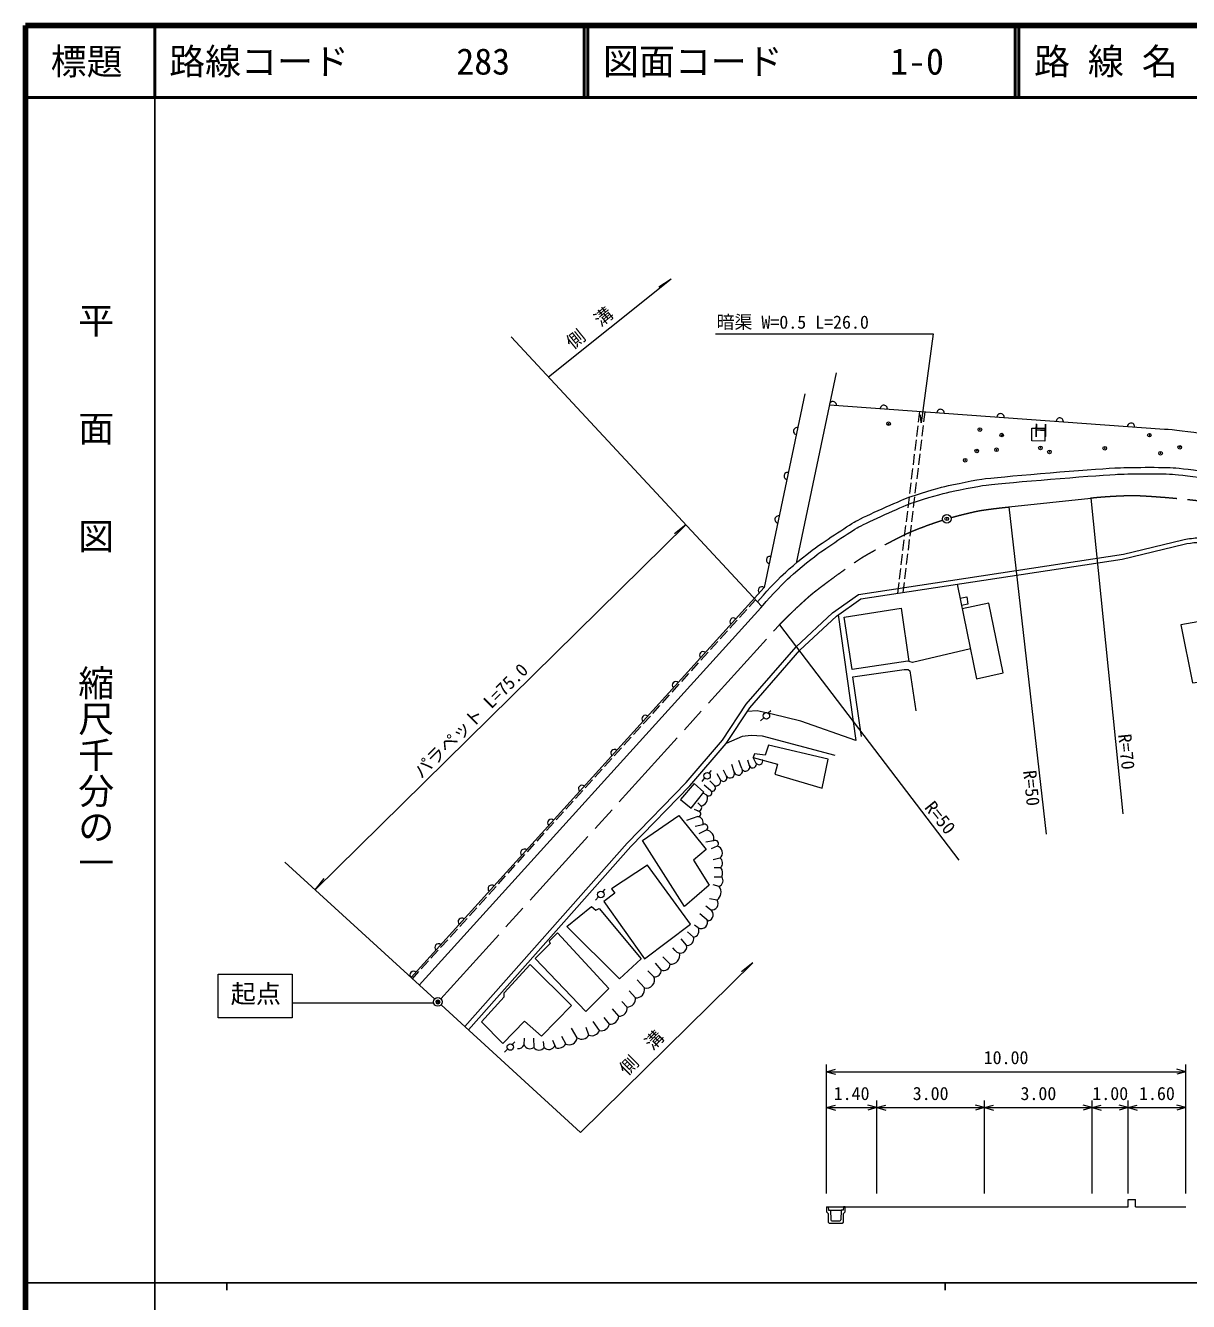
# Model space of a CAD drawing. Units: millimetres, scale not verified. Extents: x 40000 to 680000, y 20000 to 380000.
# Drawn here: x 40000 to 201874, y 202409 to 380000 of the extents above; entities that cross this region are included whole.
import ezdxf
from ezdxf.enums import TextEntityAlignment as Align

# ---------------------------------------------------------------- set-up
doc = ezdxf.new("R2010")
doc.units = ezdxf.units.MM
doc.header["$LTSCALE"] = 1000
doc.header["$PDMODE"] = 32
doc.header["$PDSIZE"] = 500
doc.linetypes.add('CHAIN', pattern=[18.5, 12, -1.5, 3.5, -1.5])
for name, color, linetype, lineweight in [('M-BGD', 7, 'Continuous', 13), ('M-BMK', 2, 'CHAIN', 13), ('M-STR-HTXT', 7, 'Continuous', 13), ('M-TTL', 2, 'Continuous', 140), ('M-TTL-BAND', 7, 'Continuous', 25), ('M-TTL-LINE', 7, 'Continuous', 50), ('M-TTL-TXT', 7, 'Continuous', 13), ('M-WORK', 1, 'Continuous', 13)]:
    doc.layers.add(name, color=color, linetype=linetype, lineweight=lineweight)
doc.layers.add('M-OTRS', color=6, linetype='Continuous')
doc.styles.add('@ＭＳ ゴシック', font='')
doc.styles.add('ＭＳ ゴシック', font='')
doc.styles.get('@ＭＳ ゴシック').set_extended_font_data('@MS Gothic')
doc.styles.get('ＭＳ ゴシック').set_extended_font_data('MS Gothic')

msp = doc.modelspace()

# ---------------------------------------------------------------- linework, layer by layer
at = {"layer": 'M-BGD'}
for centre in [(168231, 311341), (97403, 244098)]:
    msp.add_circle(centre, 600, dxfattribs=at)
msp.add_point((168231, 311341), dxfattribs=at)
at = {"layer": 'M-BMK'}
for p, q in [((176852, 312991), (188280, 314237)), ((97805, 244543), (144953, 296599))]:
    msp.add_line(p, q, dxfattribs=at)
for points, knots in [([(188280, 314237), (189522, 314416), (193288, 314627), (194541, 314589), (196436, 314531), (202115, 314084), (203981, 313756), (206510, 313312), (214041, 311606), (216457, 310739), (219180, 309762), (227029, 306013), (229544, 304584), (231227, 303628), (235931, 300180), (237350, 298863)], [0, 0, 0, 0, 1, 1, 1, 2, 2, 2, 3, 3, 3, 4, 4, 4, 5, 5, 5, 5]), ([(168806, 311508), (169934, 311822), (171867, 312301), (172602, 312441), (173444, 312602), (175999, 312911), (176852, 312991)], [0, 0, 0, 0, 1, 1, 1, 2, 2, 2, 2]), ([(144953, 296599), (145803, 297531), (148556, 300136), (149533, 300932), (150850, 302005), (154967, 305021), (156403, 305929), (157663, 306726), (161625, 308813), (162981, 309433), (163851, 309831), (166293, 310730), (167652, 311166)], [0, 0, 0, 0, 1, 1, 1, 2, 2, 2, 3, 3, 3, 4, 4, 4, 4])]:
    msp.add_open_spline(points, degree=3, knots=knots, dxfattribs=at)
at = {"layer": 'M-OTRS'}
msp.add_point((97403, 244098), dxfattribs=at)
at = {"layer": 'M-STR-HTXT'}
for p, q in [((129855, 344681), (112809, 331079)), ((129855, 344681), (128166, 343602)), ((131920, 310512), (80332, 259697)), ((131920, 310512), (130353, 309263)), ((80332, 259697), (81580, 261264)), ((141217, 249542), (117265, 225949)), ((141217, 249542), (139650, 248294)), ((96833, 243910), (77126, 243910))]:
    msp.add_line(p, q, dxfattribs=at)
msp.add_lwpolyline([(136053, 337096), (166317, 337096), (164684, 324707), (164566, 325820)], dxfattribs=at)
msp.add_lwpolyline([(66834, 247986), (77126, 247986), (77126, 241872), (66834, 241872)], close=True, dxfattribs=at)
at = {"layer": 'M-TTL'}
for p, q in [((40000, 380000), (40000, 20000)), ((680000, 380000), (40000, 380000))]:
    msp.add_line(p, q, dxfattribs=at)
at = {"layer": 'M-TTL-BAND'}
for p, q in [((58000, 370000), (58000, 20000)), ((40000, 205000), (579000, 205000)), ((68000, 205000), (68000, 204000)), ((168000, 205000), (168000, 204000))]:
    msp.add_line(p, q, dxfattribs=at)
at = {"layer": 'M-TTL-LINE'}
for p, q in [((58000, 380000), (58000, 370000)), ((117750, 380000), (117750, 370000)), ((118250, 380000), (118250, 370000)), ((177750, 380000), (177750, 370000)), ((178250, 380000), (178250, 370000)), ((40000, 370000), (680000, 370000))]:
    msp.add_line(p, q, dxfattribs=at)
at = {"layer": 'M-WORK'}
for p, q in [((107604, 336681), (142503, 299122)), ((152822, 331657), (147260, 305169)), ((148482, 328742), (142818, 301766)), ((151887, 327204), (198539, 323838)), ((164305, 324800), (164487, 326295)), ((165060, 324831), (165232, 326241)), ((164063, 322814), (164244, 324303)), ((164818, 322846), (165000, 324335)), ((163821, 320829), (164002, 322318)), ((164576, 320861), (164758, 322350)), ((163579, 318844), (163760, 320333)), ((164334, 318875), (164516, 320364)), ((163337, 316859), (163518, 318348)), ((164092, 316890), (164274, 318379)), ((163095, 314873), (163276, 316362)), ((163851, 314905), (164032, 316394)), ((162853, 312888), (163035, 314377)), ((163609, 312919), (163790, 314408)), ((176852, 312991), (182062, 267465)), ((188280, 314237), (192754, 270280)), ((162611, 310903), (162793, 312392)), ((163367, 310934), (163548, 312423)), ((162369, 308917), (162551, 310406)), ((163125, 308949), (163306, 310438)), ((162127, 306932), (162309, 308421)), ((162883, 306964), (163064, 308453)), ((192662, 305745), (201290, 307809)), ((192833, 306443), (201096, 308420)), ((155953, 300819), (192833, 306443)), ((156258, 300194), (192662, 305745)), ((161885, 304947), (162067, 306436)), ((162641, 304978), (162822, 306467)), ((161643, 302961), (161825, 304450)), ((162399, 302993), (162580, 304482)), ((161401, 300970), (161583, 302465)), ((162167, 301087), (162338, 302497)), ((93673, 247506), (142818, 301766)), ((94809, 246448), (142359, 298948)), ((139389, 297608), (140396, 298720)), ((140731, 299091), (141621, 300072)), ((138046, 296126), (139053, 297238)), ((144953, 296599), (169914, 263835)), ((136703, 294643), (137710, 295755)), ((135361, 293161), (136368, 294273)), ((132676, 290196), (133683, 291308)), ((134018, 291679), (135025, 292791)), ((131333, 288714), (132340, 289826)), ((129990, 287232), (130997, 288343)), ((128648, 285749), (129655, 286861)), ((127305, 284267), (128312, 285379)), ((143731, 284630), (143386, 284287)), ((124620, 281302), (125627, 282414)), ((125963, 282785), (126970, 283896)), ((142754, 283661), (142313, 283223)), ((123277, 279820), (124284, 280932)), ((121935, 278337), (122942, 279449)), ((120592, 276855), (121599, 277967)), ((138647, 276110), (138296, 277160)), ((139642, 276666), (139291, 277716)), ((140785, 276954), (140523, 277740)), ((141676, 277396), (141288, 278129)), ((119250, 275373), (120256, 276485)), ((134526, 275278), (134124, 274803)), ((134526, 275278), (134124, 274803)), ((135415, 276328), (135100, 275957)), ((135415, 276328), (135100, 275957)), ((136742, 275035), (136258, 275835)), ((137554, 275508), (137169, 276375)), ((116564, 272408), (117571, 273520)), ((117907, 273890), (118914, 275002)), ((135361, 273532), (134469, 274283)), ((135883, 274207), (135261, 274890)), ((115222, 270926), (116229, 272037)), ((134015, 271409), (133569, 271826)), ((134839, 272858), (134303, 273142)), ((113879, 269443), (114886, 270555)), ((133656, 270633), (133106, 270881)), ((112536, 267961), (113543, 269073)), ((133590, 269889), (132003, 269353)), ((134266, 268762), (133231, 268503)), ((111194, 266479), (112201, 267590)), ((134762, 268013), (133727, 267488)), ((135754, 266514), (134671, 266331)), ((108509, 263514), (109516, 264626)), ((109851, 264996), (110858, 266108)), ((136250, 265765), (135454, 265428)), ((96960, 244503), (76107, 263557)), ((107166, 262032), (108173, 263143)), ((136620, 264123), (135714, 263893)), ((105823, 260549), (106830, 261661)), ((136769, 262788), (135848, 262769)), ((135860, 261492), (136932, 261492)), ((104481, 259067), (105488, 260179)), ((120621, 259800), (120307, 259429)), ((136565, 260189), (135720, 260414)), ((103138, 257584), (104145, 258696)), ((119732, 258750), (119331, 258275)), ((136253, 258270), (135212, 258441)), ((101796, 256102), (102803, 257214)), ((133879, 256422), (135084, 255376)), ((135359, 256928), (134672, 257411)), ((99110, 253137), (100117, 254249)), ((100453, 254620), (101460, 255731)), ((133627, 254412), (133138, 254797)), ((97768, 251655), (98775, 252767)), ((132008, 251981), (131248, 252865)), ((132964, 253124), (132163, 253877)), ((96425, 250173), (97432, 251284)), ((130447, 251259), (130091, 251610)), ((95083, 248690), (96090, 249802)), ((128477, 248557), (127675, 249478)), ((128723, 250357), (129733, 249347)), ((93858, 247338), (94747, 248320)), ((126142, 246048), (125125, 247197)), ((126627, 248442), (127476, 247606)), ((124892, 244673), (124006, 245631)), ((117265, 225949), (97846, 243694)), ((123759, 243391), (123002, 244148)), ((121267, 241028), (120565, 241955)), ((122573, 242102), (121711, 243128)), ((116804, 239103), (116007, 240434)), ((118428, 239478), (118043, 240555)), ((119903, 240118), (119027, 241356)), ((108090, 238529), (107744, 238187)), ((109400, 238116), (109460, 239074)), ((110690, 239074), (110753, 237772)), ((112184, 237758), (112101, 238588)), ((113333, 238782), (113814, 237726)), ((114623, 239313), (115198, 238238)), ((107112, 237560), (106671, 237123)), ((151484, 217461), (151484, 235393)), ((151484, 234393), (152734, 234740)), ((201484, 234393), (200234, 234740)), ((201484, 217461), (201484, 235393)), ((151484, 234393), (201484, 234393)), ((151484, 234393), (152734, 234046)), ((201484, 234393), (200234, 234046)), ((151484, 229393), (152734, 229740)), ((151484, 229393), (158484, 229393)), ((151484, 229393), (152734, 229046)), ((158484, 229393), (157234, 229740)), ((158484, 229393), (157234, 229046)), ((158484, 217461), (158484, 230393)), ((158484, 229393), (159734, 229740)), ((158484, 229393), (173484, 229393)), ((158484, 229393), (159734, 229046)), ((173484, 229393), (172234, 229740)), ((173484, 229393), (172234, 229046)), ((173484, 217461), (173484, 230393)), ((173484, 229393), (174734, 229740)), ((173484, 229393), (188484, 229393)), ((173484, 229393), (174734, 229046)), ((188484, 229393), (187234, 229740)), ((188484, 229393), (187234, 229046)), ((188484, 217461), (188484, 230393)), ((188484, 229393), (189734, 229740)), ((188484, 229393), (193484, 229393)), ((188484, 229393), (189734, 229046)), ((193484, 229393), (192234, 229740)), ((193484, 229393), (192234, 229046)), ((193484, 217461), (193484, 230393)), ((193484, 229393), (194734, 229740)), ((193484, 229393), (201484, 229393)), ((193484, 229393), (194734, 229046)), ((201484, 229393), (200234, 229740)), ((201484, 229393), (200234, 229046)), ((151484, 215591), (193484, 215591)), ((151484, 215591), (151484, 214891)), ((151484, 215591), (151734, 215591)), ((151484, 214891), (151734, 214641)), ((151734, 215591), (151759, 215116)), ((151734, 215591), (153834, 215591)), ((151759, 215116), (152034, 215116)), ((152034, 215116), (152084, 213766)), ((152034, 215116), (153534, 215116)), ((153534, 215116), (153484, 213766)), ((153809, 215116), (153534, 215116)), ((153834, 215591), (153809, 215116)), ((154084, 215591), (153834, 215591)), ((153834, 214641), (154084, 214891)), ((154084, 214891), (154084, 215591)), ((193484, 215591), (193484, 216591)), ((193484, 216591), (194484, 216591)), ((194484, 215591), (194484, 216591)), ((194484, 215591), (201484, 215591)), ((151734, 214641), (151734, 213466)), ((151734, 213466), (151884, 213316)), ((151884, 213316), (153684, 213316)), ((152234, 213616), (153334, 213616)), ((153684, 213316), (153834, 213466)), ((153834, 213466), (153834, 214641))]:
    msp.add_line(p, q, dxfattribs=at)
for points in [[(180075, 323977), (181875, 323970), (181868, 322170), (180068, 322177)], [(200822, 296591), (202442, 288493), (209350, 289352), (213173, 292537), (213018, 294419), (215067, 294915), (214935, 295873), (215497, 295972), (214902, 300005), (211116, 299472), (211184, 298966), (207406, 298359), (207406, 297752)], [(151736, 277877), (143413, 279852), (142964, 278459), (141477, 278648), (141288, 278129), (144688, 277208), (144310, 275791), (150874, 273855)], [(131170, 272280), (132654, 271049), (134408, 273275), (133093, 274489)], [(125892, 266547), (130936, 270064), (134730, 265297), (132972, 263816), (135147, 260346), (131722, 257384)], [(120518, 258096), (126138, 250096), (132550, 254922), (126567, 263153), (121543, 259847), (122039, 259219)], [(122687, 247300), (115362, 254592), (118767, 257368), (119361, 256873), (119824, 257104), (125708, 250096)], [(110945, 250140), (117981, 242774), (121215, 245985), (114038, 253729), (112893, 252548), (113037, 252235)], [(103448, 241328), (106612, 244798), (106635, 245365), (110224, 249308), (116008, 243618), (111806, 239321), (109445, 241422), (106423, 238329)]]:
    msp.add_lwpolyline(points, close=True, dxfattribs=at)
for points in [[(169678, 302241), (172377, 289069), (176079, 289896), (174096, 299580), (170379, 298819)], [(101135, 240688), (123726, 266210), (131954, 274638), (137004, 280538), (140316, 285530), (147281, 293543), (152344, 298268), (155953, 300819)], [(101654, 240214), (124245, 265735), (132473, 274164), (137523, 280064), (140835, 285055), (147800, 293069), (152863, 297794), (156258, 300194)], [(170080, 300281), (171018, 300495), (171175, 299459), (170286, 299277)], [(171522, 293242), (163453, 291350), (162792, 291515), (155057, 290391), (153966, 297663), (161866, 298919), (162948, 291476)], [(153130, 297984), (155567, 280472), (147931, 283182), (143932, 284141), (141816, 284637), (140490, 284535)], [(156354, 281063), (155150, 289327), (162303, 290389), (162846, 290389), (163106, 290177), (163909, 284605)], [(152681, 278406), (142559, 281088), (141025, 281182), (139750, 281041), (137523, 280064)]]:
    msp.add_lwpolyline(points, dxfattribs=at)
for centre in [(143118, 283926), (134865, 275573), (134865, 275573), (120071, 259046), (107476, 237825)]:
    msp.add_circle(centre, 450, dxfattribs=at)
for centre, radius, start, end in [((152386, 327168), 500, 355.87348, 175.87348), ((159463, 326658), 500, 355.87348, 175.87348), ((167355, 326088), 500, 355.87348, 175.87348), ((175714, 325485), 500, 355.87348, 175.87348), ((183958, 324890), 500, 355.87348, 175.87348), ((147392, 323553), 500, 78.1417, 258.1417), ((193877, 324175), 500, 355.87348, 175.87348), ((146081, 317307), 500, 78.1417, 258.1417), ((144808, 311247), 500, 78.1417, 258.1417), ((143625, 305614), 500, 78.1417, 258.1417), ((142484, 301394), 500, 48.1417, 227.52256), ((138539, 297039), 500, 48.1417, 227.52256), ((134309, 292368), 500, 48.1417, 227.52256), ((130526, 288191), 500, 48.1417, 227.52256), ((126283, 283507), 500, 48.1417, 227.52256), ((121965, 278739), 500, 48.1417, 227.52256), ((141231, 277175), 497, 206.35914, 26.35914), ((142121, 277616), 497, 206.35914, 26.35914), ((137148, 275271), 470, 210.23187, 30.23187), ((138050, 275899), 633, 218.24359, 19.41828), ((139219, 276254), 590, 194.15406, 14.43189), ((140214, 276810), 590, 194.15406, 22.78753), ((117462, 273767), 500, 48.1417, 227.52256), ((135100, 273195), 426, 232.24187, 52.24187), ((135622, 273869), 426, 232.24187, 52.24187), ((136102, 274839), 669, 250.87023, 17.05103), ((133909, 272428), 1025, 275.93651, 24.81913), ((133677, 271112), 449, 253.16122, 41.24649), ((133623, 270261), 373, 264.92039, 84.92039), ((113178, 269037), 500, 48.1417, 227.52256), ((133512, 269076), 817, 337.39524, 84.5546), ((134514, 268387), 449, 303.49518, 123.49518), ((134674, 266877), 1139, 341.42201, 85.56835), ((136002, 266140), 449, 303.49518, 123.49518), ((109418, 264886), 500, 48.1417, 227.52256), ((136103, 264869), 908, 304.67684, 80.72324), ((136212, 263401), 828, 312.2267, 60.51457), ((136217, 260990), 874, 293.49835, 35.05776), ((135781, 262005), 1261, 335.99032, 38.3741), ((104874, 259869), 500, 48.1417, 227.52256), ((135392, 259395), 1417, 307.43829, 34.06963), ((135526, 257786), 874, 259.01849, 33.63694), ((100714, 255277), 500, 48.1417, 227.52256), ((134851, 256218), 874, 285.48427, 54.88517), ((132861, 253992), 874, 276.7515, 28.77406), ((134054, 255175), 874, 240.76107, 30.34335), ((97471, 251696), 500, 48.1417, 227.52256), ((132136, 252845), 874, 261.58713, 18.63383), ((129803, 250606), 1261, 266.83783, 13.35421), ((131162, 251761), 874, 215.05776, 14.56858), ((128859, 249343), 874, 244.06621, 0.25562), ((94011, 247875), 500, 48.1417, 227.52256), ((126409, 247170), 1153, 256.63583, 22.20947), ((127608, 248469), 874, 261.32537, 5.77259), ((125011, 245821), 1153, 264.08684, 11.354), ((122614, 243255), 1153, 267.94984, 6.75543), ((123746, 244544), 1153, 270.64565, 6.45624), ((121422, 242171), 1153, 262.30624, 356.59753), ((118837, 240557), 1153, 249.25813, 337.66139), ((120135, 241248), 1153, 258.40632, 348.9921), ((108606, 238498), 881, 261.50676, 334.25725), ((110208, 238465), 881, 203.33065, 308.18348), ((112839, 238347), 881, 221.89424, 340.15067), ((114182, 238820), 1153, 251.4035, 330.7569), ((115666, 239292), 1153, 246.07194, 350.59936), ((117437, 240068), 1153, 236.71663, 329.26045), ((111473, 238279), 881, 215.12873, 323.76001), ((152234, 213766), 150, 180, 270), ((153334, 213766), 150, 270, 0)]:
    msp.add_arc(centre, radius, start, end, dxfattribs=at)
for points, knots in [([(198539, 323838), (200870, 323714), (207817, 322691), (210084, 322139), (212903, 321453), (221190, 318745), (223884, 317669), (226133, 316770), (232636, 313502), (234733, 312291), (236591, 311218), (241946, 307620), (243618, 306275), (245743, 304566), (251628, 298869), (253669, 297060), (254922, 295950), (258804, 292763), (260083, 291683), (260967, 290936), (263550, 288605), (264488, 287926), (265435, 287240), (268435, 285412), (269476, 284881), (271153, 284026), (275923, 281832), (278305, 280810)], [0, 0, 0, 0, 1, 1, 1, 2, 2, 2, 3, 3, 3, 4, 4, 4, 5, 5, 5, 6, 6, 6, 7, 7, 7, 8, 8, 8, 9, 9, 9, 9]), ([(141887, 299786), (142759, 300807), (144702, 302896), (145436, 303591), (146235, 304347), (148783, 306448), (149670, 307097), (150814, 307934), (154334, 310328), (155577, 311006), (156999, 311781), (161445, 313750), (162952, 314339), (163926, 314720), (166943, 315603), (167960, 315850), (169081, 316123), (172481, 316810), (173628, 316935), (177216, 317325), (188009, 318220), (191613, 318422), (193307, 318517), (198406, 318564), (200097, 318420), (202431, 318222), (209402, 317236), (211687, 316717), (213428, 316321), (218482, 314508), (220147, 313863), (221828, 313213), (226820, 311117), (228400, 310250), (230222, 309250), (235487, 305873), (237097, 304558), (240977, 301391), (252018, 291187), (255788, 287889), (256409, 287346), (258372, 285832), (259046, 285356), (259883, 284765), (262434, 283039), (263339, 282558), (264583, 281896), (268442, 280151), (269761, 279653), (271367, 279047), (276272, 277455), (277940, 277047), (279040, 276778), (282423, 276367), (283553, 276281), (285425, 276139), (291057, 275835), (292933, 275913), (294459, 275976), (299013, 276615), (300495, 276988), (302277, 277436), (307503, 279235), (309176, 279996), (311185, 280910), (317000, 284105), (318835, 285330), (320356, 286346), (324563, 289892), (325885, 291156), (326943, 292166), (329880, 295452), (330698, 296665), (331978, 298561), (335346, 304516), (336350, 306653)], [0, 0, 0, 0, 1, 1, 1, 2, 2, 2, 3, 3, 3, 4, 4, 4, 5, 5, 5, 6, 6, 6, 7, 7, 7, 8, 8, 8, 9, 9, 9, 10, 10, 10, 11, 11, 11, 12, 12, 12, 13, 13, 13, 14, 14, 14, 15, 15, 15, 16, 16, 16, 17, 17, 17, 18, 18, 18, 19, 19, 19, 20, 20, 20, 21, 21, 21, 22, 22, 22, 23, 23, 23, 24, 24, 24, 25, 25, 25, 25]), ([(142359, 298948), (143044, 299793), (145265, 302190), (146055, 302937), (146837, 303677), (149332, 305735), (150201, 306371), (151326, 307193), (154785, 309549), (156008, 310216), (157409, 310980), (161794, 312920), (163280, 313501), (164232, 313874), (167179, 314734), (168172, 314975), (169271, 315242), (172601, 315918), (173725, 316040), (177304, 316428), (188069, 317321), (191663, 317524), (193332, 317618), (198355, 317665), (200021, 317524), (202330, 317327), (209227, 316353), (211488, 315839), (213203, 315449), (218182, 313659), (219822, 313024), (221481, 312382), (226408, 310316), (227967, 309461), (229761, 308477), (234944, 305156), (236528, 303862), (240402, 300696), (251430, 290505), (255195, 287212), (255831, 286656), (257837, 285107), (258527, 284620), (259383, 284016), (261991, 282255), (262916, 281763), (264181, 281090), (268103, 279317), (269443, 278811), (271070, 278197), (276037, 276585), (277726, 276173), (278856, 275897), (282326, 275472), (283485, 275384), (283824, 275358), (284285, 275327), (284824, 275294)], [0, 0, 0, 0, 1, 1, 1, 2, 2, 2, 3, 3, 3, 4, 4, 4, 5, 5, 5, 6, 6, 6, 7, 7, 7, 8, 8, 8, 9, 9, 9, 10, 10, 10, 11, 11, 11, 12, 12, 12, 13, 13, 13, 14, 14, 14, 15, 15, 15, 16, 16, 16, 17, 17, 17, 18, 18, 18, 19, 19, 19, 19]), ([(201096, 308420), (201459, 308515), (202580, 308676), (202956, 308687), (203513, 308703), (205187, 308635), (205738, 308552), (206774, 308397), (209864, 307792), (210869, 307498), (211855, 307209), (214747, 306114), (215662, 305647), (216629, 305153), (219354, 303355), (220232, 302716), (220241, 302709), (220251, 302701), (220262, 302693)], [0, 0, 0, 0, 1, 1, 1, 2, 2, 2, 3, 3, 3, 4, 4, 4, 5, 5, 5, 6, 6, 6, 6]), ([(201290, 307809), (201624, 307898), (202654, 308046), (202999, 308055), (203532, 308069), (205135, 308007), (205663, 307927), (206681, 307774), (209717, 307181), (210705, 306893), (211667, 306611), (214489, 305544), (215381, 305088), (216329, 304603), (218965, 302787), (219861, 302212), (219863, 302211), (219867, 302208), (219868, 302206)], [0, 0, 0, 0, 1, 1, 1, 2, 2, 2, 3, 3, 3, 4, 4, 4, 5, 5, 5, 6, 6, 6, 6])]:
    msp.add_open_spline(points, degree=3, knots=knots, dxfattribs=at)
for p in [(160129, 324581), (172838, 323760), (175879, 323000), (196433, 322982), (181267, 321215), (200664, 321296), (170789, 319496), (172408, 320785), (175152, 320950), (182523, 320653), (190218, 321162), (197987, 320470)]:
    msp.add_point(p, dxfattribs=at)

# ---------------------------------------------------------------- texts
at = {"layer": 'M-STR-HTXT', "style": 'ＭＳ ゴシック'}
for s, rotation, p in [('側\u3000溝', 38.967, (116512, 334428)), ('パラペット L=75.0', 45, (95497, 274697)), ('側\u3000溝', 45, (124128, 233354))]:
    msp.add_text(s, height=1833, rotation=rotation, dxfattribs=at).set_placement(p, align=Align.BOTTOM_LEFT)
msp.add_text('暗渠 W=0.5 L=26.0', height=1833, dxfattribs=at).set_placement((136179, 337253), align=Align.BOTTOM_LEFT)
msp.add_text('起点', height=2566, dxfattribs=at).set_placement((72059, 243184), align=Align.BOTTOM_CENTER)
at = {"layer": 'M-TTL-BAND', "style": '@ＭＳ ゴシック'}
for s, p in [('平\u3000\u3000面\u3000\u3000図', (49777, 306475)), ('縮尺千分の一', (49777, 261030))]:
    msp.add_text(s, height=3666, rotation=270, dxfattribs=at).set_placement(p, align=Align.MIDDLE_RIGHT)
at = {"layer": 'M-TTL-TXT', "style": 'ＭＳ ゴシック'}
msp.add_text('標題', height=3666, dxfattribs=at).set_placement((48500, 375000), align=Align.MIDDLE_CENTER)
for s, p in [('路線コード      283', (60000, 375000)), ('図面コード      1-0', (120380, 375000)), ('路 線 名      一般県道青海島線', (180380, 375000))]:
    msp.add_text(s, height=3666, dxfattribs=at).set_placement(p, align=Align.MIDDLE_LEFT)
at = {"layer": 'M-WORK', "style": 'ＭＳ ゴシック'}
for s, rotation, p in [('Ｈ', 359.782, (180068, 322177)), ('R=70', 275.998, (191533, 281252)), ('R=50', 275.998, (178311, 276195)), ('R=50', 308.998, (164611, 270771))]:
    msp.add_text(s, height=1833, rotation=rotation, dxfattribs=at).set_placement(p, align=Align.BOTTOM_LEFT)
for s, p in [('10.00', (176484, 234893)), ('1.40', (154984, 229893)), ('3.00', (165984, 229893)), ('3.00', (180984, 229893)), ('1.00', (190984, 229893)), ('1.60', (197484, 229893))]:
    msp.add_text(s, height=1833, dxfattribs=at).set_placement(p, align=Align.BOTTOM_CENTER)

doc.saveas('drawing.dxf')
